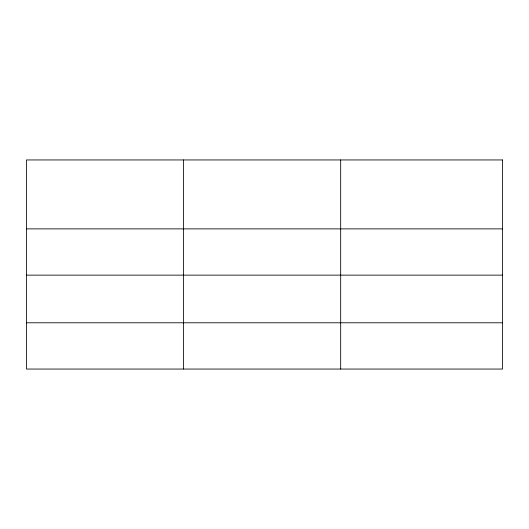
<?xml version="1.0" encoding="UTF-8"?>
<svg xmlns="http://www.w3.org/2000/svg" width="529" height="529" viewBox="0 0 529 529"><rect width="100%" height="100%" fill="white"/><g stroke="black" fill="none" stroke-linecap="round" stroke-linejoin="round"><path stroke-width="0.79" d="M26.45 228.878L502.55 228.878M26.45 275.133L502.55 275.133M26.45 322.789L502.55 322.789M340.676 159.95L340.676 369.05M183.563 159.95L183.563 369.05M502.55 159.95L26.45 159.95L26.45 369.05L502.55 369.05L502.55 159.95"/></g></svg>
